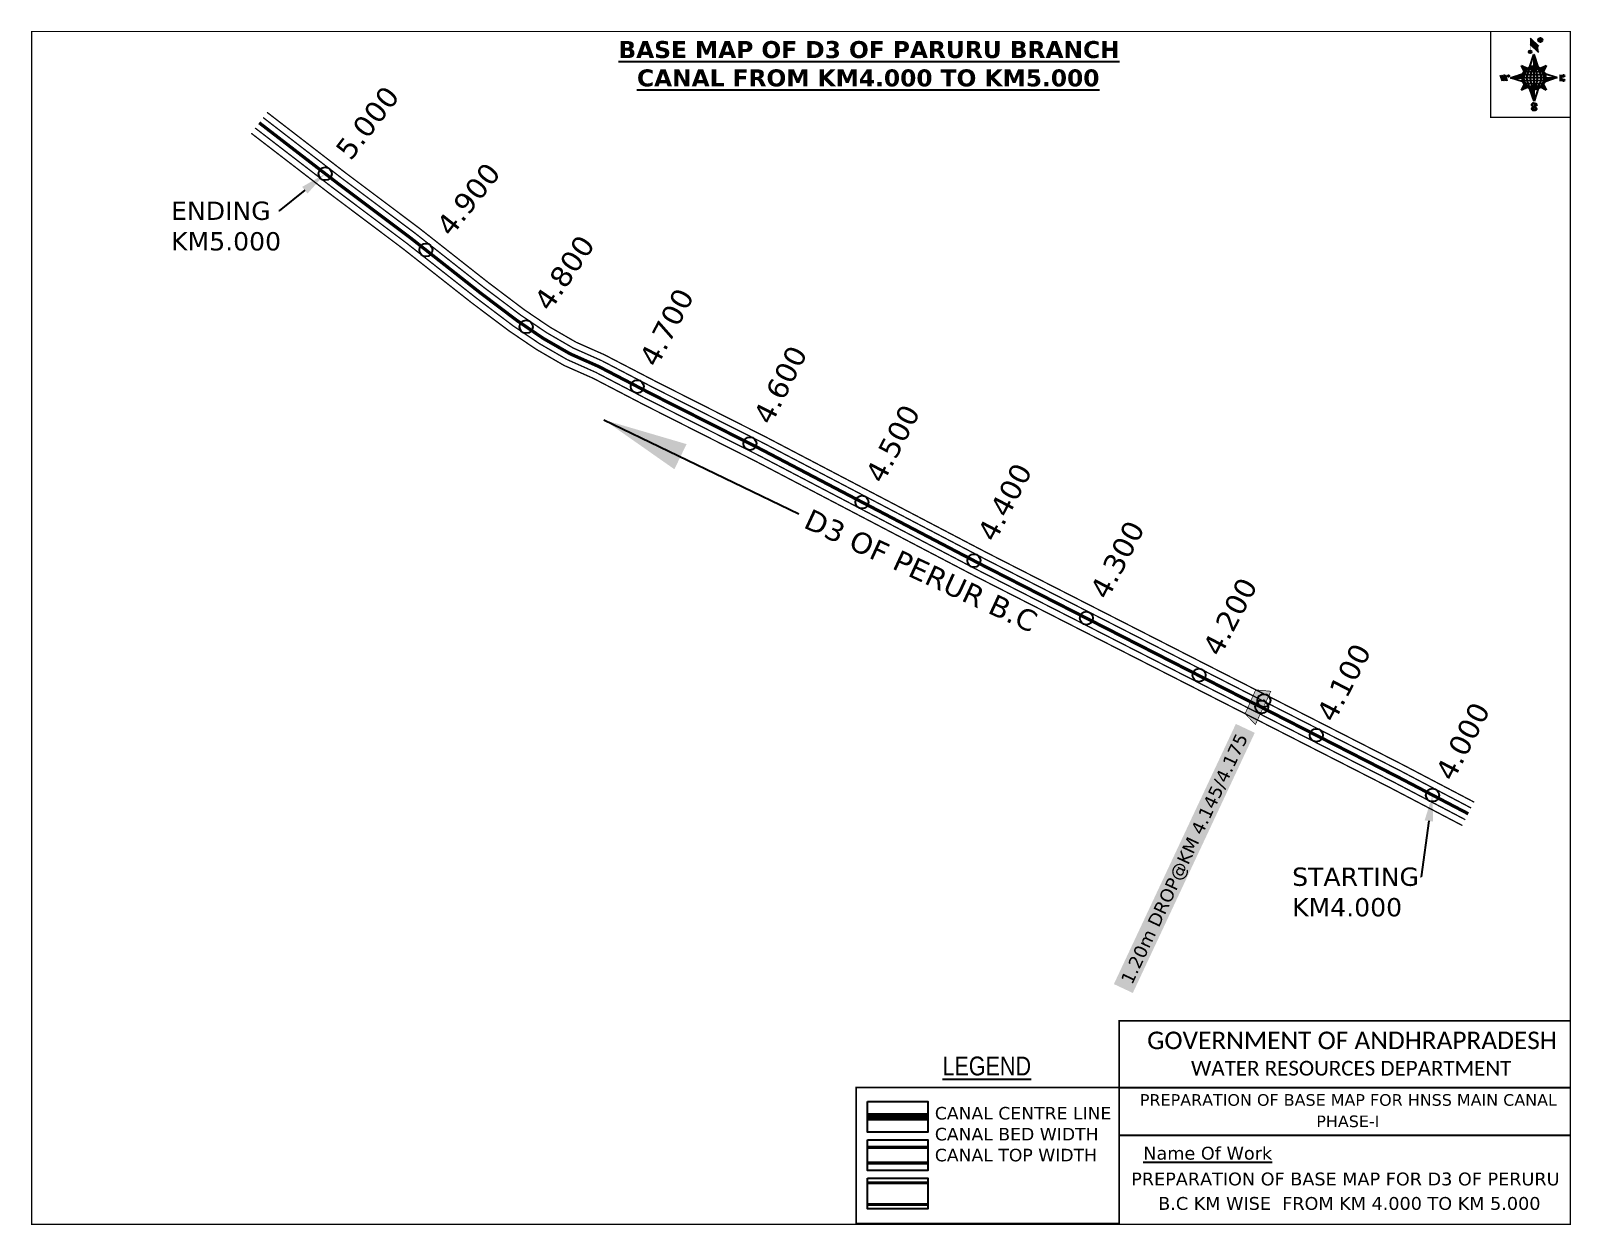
# Model space of a CAD drawing. Header units: inches. Extents: x 735234 to 742305, y 1626746 to 1628004.
# Drawn here: x 735234 to 736413, y 1627091 to 1628004 of the extents above.
import ezdxf
from ezdxf import colors
from ezdxf.entities.mleader import LeaderData, LeaderLine
from ezdxf.enums import TextEntityAlignment as Align
from ezdxf.math import Vec2, Vec3

# ---------------------------------------------------------------- set-up
doc = ezdxf.new("R2010")
doc.units = ezdxf.units.IN
doc.header["$MEASUREMENT"] = 0
doc.header["$PDMODE"] = 32
doc.header["$PDSIZE"] = 10
doc.linetypes.add('HIDDEN2', pattern=[0.1875, 0.125, -0.0625])
for name, color, linetype in [('AQUADUCT', 1, 'Continuous'), ('bord', 1, 'Continuous'), ('CANAL1', 1, 'Continuous'), ('CSMark', 72, 'Continuous'), ('DCBMS', 232, 'Continuous'), ('PAGE', 7, 'Continuous'), ('STRUCTURE', 5, 'Continuous'), ('TEXT', 7, 'Continuous'), ('VILLAGE STONES', 240, 'Continuous')]:
    doc.layers.add(name, color=color, linetype=linetype)
doc.styles.add('ARIALN', font='ARIALN_1.TTF')
doc.styles.get("Standard").update_dxf_attribs({"font": 'verdana_0.ttf'})
doc.dimstyles.get("Standard").update_dxf_attribs({"dimtxt": 0.18, "dimasz": 0.18, "dimexe": 0.18, "dimexo": 0.0625, "dimgap": 0.09, "dimtad": 0, "dimtih": 1, "dimtoh": 1, "dimdec": 4, "dimzin": 0, "dimdsep": 46, "dimtxsty": 'Standard', "dimcen": 0.09, "dimadec": 0, "dimazin": 0, "dimtfac": 1, "dimtdec": 4, "dimtofl": 0, "dimtmove": 0, "dimatfit": 3, "dimfxl": 0, "dimtolj": 1, "dimtzin": 0, "dimarcsym": 0})
pattern_1 = [(267.297113149, (-8720374.938, 50637915.138), (10.5367255337, -0.497431438), [])]
pattern_2 = [(357.297113149, (-8720374.938, 50637915.138), (0.497431438, 10.5367255337), [])]

# ---------------------------------------------------------------- blocks, each defined once
blk = doc.blocks.new('*X17')
at = {"color": 0, "linetype": 'Continuous'}
for p, q in [((6321.6, 240.5), (6322.3, 241.2)), ((6321.6, 240.3), (6322.3, 241)), ((6321.6, 240.1), (6322.3, 240.8)), ((6321.6, 239.9), (6322.4, 240.7)), ((6321.6, 239.8), (6322.4, 240.6)), ((6321.6, 239.6), (6322.5, 240.5)), ((6321.6, 239.4), (6322.5, 240.3)), ((6321.6, 239.2), (6322.6, 240.2)), ((6321.7, 239.1), (6322.6, 240.1)), ((6321.8, 240.8), (6322.4, 241.4)), ((6321.8, 239), (6322.7, 240)), ((6321.8, 239), (6322.8, 239.9)), ((6321.9, 238.9), (6322.9, 239.8)), ((6322, 238.8), (6323, 239.7)), ((6322.1, 241.3), (6322.4, 241.6)), ((6322.1, 238.7), (6323.1, 239.6)), ((6322.2, 238.6), (6323.1, 239.6)), ((6322.3, 238.5), (6323.2, 239.5)), ((6322.4, 238.5), (6323.3, 239.4)), ((6322.5, 238.4), (6323.4, 239.3)), ((6322.7, 238.4), (6323.6, 239.3)), ((6322.8, 238.3), (6323.7, 239.2)), ((6322.9, 238.3), (6323.8, 239.1)), ((6323.1, 238.2), (6323.9, 239.1)), ((6323.2, 238.2), (6324, 239)), ((6323.3, 238.2), (6324.2, 239)), ((6323.5, 238.1), (6324.3, 238.9)), ((6323.7, 238.1), (6324.4, 238.9)), ((6323.8, 238.1), (6324.6, 238.8)), ((6324.1, 238.2), (6324.7, 238.8)), ((6324.3, 238.3), (6324.9, 238.8)), ((6324.6, 238.3), (6325.1, 238.8)), ((6324.8, 238.4), (6325.2, 238.8)), ((6325.1, 238.5), (6325.4, 238.8)), ((6325.4, 238.6), (6325.6, 238.8))]:
    blk.add_line(p, q, dxfattribs=at)
blk = doc.blocks.new('*X16')
at = {"color": 0, "linetype": 'Continuous'}
for p, q in [((6324.4, 240.3), (6324.5, 240.4)), ((6324.6, 240.3), (6324.8, 240.5)), ((6324.7, 240.2), (6325, 240.5)), ((6324.8, 240.2), (6325.2, 240.6)), ((6325, 240.1), (6325.5, 240.6)), ((6325.1, 240.1), (6325.6, 240.6)), ((6325.2, 240), (6325.8, 240.6)), ((6325.3, 240), (6326, 240.6)), ((6325.4, 239.9), (6326.1, 240.6)), ((6325.5, 239.8), (6326.2, 240.5)), ((6325.6, 239.8), (6326.3, 240.5)), ((6325.7, 239.7), (6326.5, 240.4)), ((6325.9, 239.6), (6326.6, 240.3)), ((6326, 239.5), (6326.7, 240.3)), ((6326, 239.4), (6326.8, 240.2)), ((6326.1, 239.3), (6327, 240.2)), ((6326.2, 239.3), (6327.1, 240.1)), ((6326.3, 239.2), (6327.1, 240)), ((6326.4, 239.1), (6327.2, 239.9)), ((6326.5, 239), (6327.3, 239.8)), ((6326.5, 238.9), (6327.4, 239.7)), ((6326.6, 238.8), (6327.5, 239.6)), ((6326.7, 238.7), (6327.5, 239.5)), ((6326.8, 238.6), (6327.6, 239.4)), ((6326.8, 238.5), (6327.7, 239.3)), ((6326.8, 236.5), (6327.4, 237)), ((6326.9, 238.3), (6327.8, 239.2)), ((6326.9, 238.2), (6327.9, 239.1)), ((6326.9, 236.8), (6327.6, 237.4)), ((6327, 238.1), (6327.8, 239)), ((6327, 237.9), (6327.8, 238.8)), ((6327, 237.8), (6327.8, 238.6)), ((6327, 237.6), (6327.8, 238.4)), ((6327, 237.4), (6327.8, 238.2)), ((6327, 237.3), (6327.8, 238)), ((6327, 237.1), (6327.8, 237.9))]:
    blk.add_line(p, q, dxfattribs=at)
blk = doc.blocks.new('H')
at = {"layer": 'bord', "extrusion": (0.000427885, 0.004792, 0.999988)}
h = blk.add_hatch(dxfattribs=at)
h.set_pattern_fill('LINE', color=8, scale=84.387686, angle=-2.7029, style=0)
h.set_pattern_definition(pattern_2)
h.paths.add_polyline_path([(-492, 786, -0.090992), (-448, 775), (-486, 912)])
h = blk.add_hatch(dxfattribs=at)
h.set_pattern_fill('LINE', color=8, scale=84.387686, angle=-92.7029, style=0)
h.set_pattern_definition(pattern_1)
h.paths.add_polyline_path([(-625, 665, -0.090992), (-615, 710), (-751, 671)])
h = blk.add_hatch(dxfattribs=at)
h.set_pattern_fill('LINE', color=8, scale=84.387686, angle=-2.7029, style=0)
h.set_pattern_definition(pattern_2)
h.paths.add_polyline_path([(-504, 533, -0.090992), (-549, 543), (-510, 406)])
h = blk.add_hatch(dxfattribs=at)
h.set_pattern_fill('LINE', color=8, scale=84.387686, angle=-92.7029, style=0)
h.set_pattern_definition(pattern_1)
h.paths.add_polyline_path([(-246, 647), (-372, 653, -0.090992), (-382, 609)])
for p, q in [((-519, 1020, -1217), (-435, 927, -1216)), ((-516, 1087, -1217), (-432, 994, -1217)), ((-538, 774, -1216), (-487, 906, -1216)), ((-487, 906, -1216), (-493, 780, -1216)), ((-487, 906, -1216), (-448, 769, -1216)), ((-865, 701, -1215), (-847, 638, -1215)), ((-847, 700, -1215), (-829, 637, -1215)), ((-829, 699, -1215), (-811, 636, -1215)), ((-829, 699, -1215), (-811, 698, -1215)), ((-811, 698, -1215), (-794, 635, -1215)), ((-752, 665, -1215), (-615, 704, -1215)), ((-627, 794, -1216), (-567, 760, -1216)), ((-627, 794, -1216), (-584, 747, -1215)), ((-599, 731, -1215), (-627, 794, -1216)), ((-421, 753, -1216), (-359, 781, -1216)), ((-359, 781, -1216), (-405, 739, -1216)), ((-359, 781, -1216), (-392, 721, -1215)), ((-379, 693, -1215), (-246, 641, -1215)), ((-752, 665, -1215), (-625, 659, -1215)), ((-619, 614, -1215), (-752, 665, -1215)), ((-639, 526, -1214), (-606, 585, -1215)), ((-639, 526, -1214), (-593, 568, -1215)), ((-577, 553, -1215), (-639, 526, -1214)), ((-511, 400, -1214), (-549, 537, -1214)), ((-460, 533, -1215), (-511, 400, -1214)), ((-505, 527, -1214), (-511, 400, -1214)), ((-371, 513, -1214), (-431, 546, -1215)), ((-371, 513, -1214), (-414, 560, -1215)), ((-399, 576, -1215), (-371, 513, -1214)), ((-246, 641, -1215), (-383, 603, -1215)), ((-373, 647, -1215), (-246, 641, -1215)), ((-213, 669, -1215), (-217, 601, -1215)), ((-197, 600, -1215), (-194, 668, -1215))]:
    blk.add_line(p, q, dxfattribs=at)
at = {"layer": 'bord', "color": 8, "linetype": 'ByBlock', "extrusion": (0.000427885, 0.004792, 0.999988)}
for p, q in [((-375, 679, -1215), (-620, 691, -1215)), ((-386, 711, -1215), (-605, 722, -1215)), ((-411, 744, -1216), (-578, 752, -1216)), ((-493, 780, -1216), (-505, 527, -1214)), ((-373, 647, -1215), (-625, 659, -1215)), ((-378, 616, -1215), (-623, 628, -1215)), ((-392, 585, -1215), (-611, 595, -1215)), ((-420, 555, -1215), (-587, 562, -1215))]:
    blk.add_line(p, q, dxfattribs=at)
at = {"layer": 'bord', "extrusion": (0.000427885, 0.004792, 0.999988), "elevation": -1212}
for points, const_width in [([(-522, 960), (-516, 1093)], 1.61), ([(-434, 933), (-428, 1066)], 1.61), ([(-870, 707), (-846, 706)], 0.642), ([(-829, 643), (-821, 678)], 0.642), ([(-793, 641), (-782, 694)], 0.642), ([(-829, 643), (-855, 644)], 0.642), ([(-811, 642), (-784, 641)], 0.642), ([(-177, 605), (-226, 607)], 0.706), ([(-223, 676), (-174, 673)], 0.706), ([(-195, 645), (-185, 644)], 0.706)]:
    blk.add_lwpolyline(points, dxfattribs=dict(at, const_width=const_width))
for points, const_width in [([(-414, 1073, 1), (-398, 1058, 1)], 22.3), ([(-530, 950, 1), (-520, 939, 1)], 14.8), ([(-776, 697, 1), (-769, 690, 1)], 8.9), ([(-180, 618, 1), (-173, 611, 1)], 9.79), ([(-178, 667, 1), (-171, 660, 1)], 9.79), ([(-490, 362, 1), (-498, 369, 1)], 11.1), ([(-525, 322, 1), (-533, 329, 1)], 11.1)]:
    blk.add_lwpolyline(points, format="xyb", close=True, dxfattribs=dict(at, const_width=const_width))
for points in [[(-537, 317), (-531, 310), (-520, 307), (-505, 307), (-494, 310), (-486, 318), (-487, 326), (-491, 333), (-494, 336), (-503, 341), (-522, 347), (-530, 352), (-534, 355), (-537, 363), (-537, 373), (-530, 381), (-520, 384), (-504, 384), (-493, 380), (-487, 373)], [(-522, 348), (-526, 354), (-528, 361), (-528, 371), (-526, 375), (-521, 381), (-515, 384)], [(-505, 307), (-499, 312), (-497, 319), (-497, 327), (-501, 335), (-509, 343)]]:
    blk.add_lwpolyline(points, dxfattribs=at)
at = {"layer": 'bord', "extrusion": (0.000427885, 0.004792, 0.999988)}
for centre, radius in [((-406, 1065, -1212), 22.3), ((-525, 944, -1212), 14.8), ((-773, 694, -1212), 8.9), ((-498, 659, -1212), 127), ((-177, 615, -1212), 9.79), ((-174, 663, -1212), 9.79), ((-494, 365, -1212), 11.1), ((-529, 325, -1212), 11.1)]:
    blk.add_circle(centre, radius, dxfattribs=at)
at = {"layer": 'bord', "color": 8, "linetype": 'ByBlock', "extrusion": (0.000427885, 0.004792, 0.999988)}
for centre, radius, start, end in [((-482, 658, -1212), 128, 94.9254, 259.6691), ((-437, 656, -1212), 141, 113.2864, 241.308), ((-316, 651, -1212), 222, 142.5892, 212.0053), ((-560, 662, -1212), 141, 293.2864, 61.308), ((-681, 668, -1212), 222, 322.5892, 32.0053), ((-515, 660, -1212), 128, 274.9254, 79.6691)]:
    blk.add_arc(centre, radius, start, end, dxfattribs=at)
at = {"layer": 'bord', "extrusion": (0.000427885, 0.004792, 0.999988)}
for points in [[(-516, 1093, -1212), (-431, 1000, -1212), (-519, 1026, -1212), (-434, 933, -1212)], [(-864, 707, -1212), (-846, 706, -1212), (-846, 644, -1212), (-829, 643, -1212)], [(-829, 705, -1212), (-811, 704, -1212), (-811, 642, -1212), (-793, 641, -1212)], [(-193, 674, -1212), (-197, 606, -1212), (-213, 675, -1212), (-216, 607, -1212)]]:
    blk.add_solid(points, dxfattribs=at)
at = {"layer": 'bord', "extrusion": (0.000427885, 0.004792, 0.999988), "xscale": 7.977342409717546, "yscale": 7.977342408231451, "zscale": 7.977342408476333, "rotation": 138.0840426661453}
for name, p in [('*X16', (38301, -31929, -1212)), ('*X17', (38314, -31951, -1212))]:
    blk.add_blockref(name, p, dxfattribs=at)

msp = doc.modelspace()

# ---------------------------------------------------------------- hatches: boundary and pattern name
msp.add_hatch(color=1).paths.add_polyline_path([(736183.3, 1627499.1), (736171.7, 1627474.1), (736163.6, 1627481.9), (736171.7, 1627500.2)])

# ---------------------------------------------------------------- linework, layer by layer
msp.add_point((736178, 1627492, 25))
at = {"layer": 'CANAL1', "color": 1, "linetype": 'HIDDEN2', "ltscale": 100, "const_width": 2.5}
for points in [[(736128.3, 1627511.1), (735961.2, 1627596.3), (735792.2, 1627684.7), (735708.6, 1627726.9), (735669, 1627747.5), (735647.1, 1627757.2), (735626.4, 1627769.1), (735606.4, 1627782.7), (735577.9, 1627804.2), (735525.3, 1627845.6), (735468.9, 1627887.9), (735409.2, 1627933.9)], [(736334.4, 1627405.4), (736279.3, 1627434.2), (736271.6, 1627438.1)]]:
    msp.add_lwpolyline(points, dxfattribs=at)
at = {"layer": 'CANAL1', "color": 5}
for points, const_width in [([(736336.6, 1627409.8), (736281.6, 1627438.7), (736172.1, 1627494.4), (735963.5, 1627600.8), (735794.5, 1627689.2), (735710.9, 1627731.3), (735671.2, 1627752), (735649.3, 1627761.7), (735629.1, 1627773.4), (735609.3, 1627786.8), (735581, 1627808.1), (735528.4, 1627849.5), (735472, 1627891.8), (735412.2, 1627937.9)], 1), ([(736332.1, 1627400.9), (736277, 1627429.8), (736167.6, 1627485.5), (735958.9, 1627591.9), (735789.9, 1627680.3), (735706.3, 1627722.4), (735666.8, 1627743), (735644.8, 1627752.8), (735623.8, 1627764.9), (735603.5, 1627778.6), (735574.9, 1627800.2), (735522.3, 1627841.6), (735465.9, 1627883.9), (735406.1, 1627929.9)], 1), ([(736183.3, 1627499.1), (736171.5, 1627473.7), (736163.6, 1627481.9), (736171.7, 1627500.2), (736183.3, 1627499.1), (736171.5, 1627473.7)], 0.49), ([(736336.6, 1627409.8), (736281.6, 1627438.7), (736273.8, 1627442.6)], 1), ([(736332.1, 1627400.9), (736277, 1627429.8), (736269.5, 1627433.6)], 1)]:
    msp.add_lwpolyline(points, dxfattribs=dict(at, const_width=const_width))
at = {"layer": 'CANAL1', "color": 200, "const_width": 1}
for points in [[(736338.9, 1627414.3), (736283.9, 1627443.1), (736174.4, 1627498.9), (735965.8, 1627605.2), (735796.8, 1627693.6), (735713.2, 1627735.8), (735673.3, 1627756.5), (735651.6, 1627766.1), (735631.7, 1627777.6), (735612.2, 1627790.8), (735584, 1627812.1), (735531.4, 1627853.5), (735475, 1627895.8), (735415.2, 1627941.9)], [(736329.9, 1627396.4), (736274.7, 1627425.3), (736165.3, 1627481.1), (735956.6, 1627587.4), (735787.6, 1627675.8), (735704.1, 1627718), (735664.7, 1627738.5), (735642.5, 1627748.3), (735621.1, 1627760.7), (735600.6, 1627774.6), (735571.8, 1627796.2), (735519.2, 1627837.6), (735462.9, 1627879.9), (735403.1, 1627925.9)], [(736338.9, 1627414.3), (736283.9, 1627443.1), (736275.9, 1627447.1)], [(736329.9, 1627396.4), (736274.7, 1627425.3), (736267.3, 1627429.1)]]:
    msp.add_lwpolyline(points, dxfattribs=at)
at = {"layer": 'CANAL1', "color": 1, "linetype": 'HIDDEN2', "ltscale": 100}
msp.add_lwpolyline([(736334.4, 1627405.4, 2.5, 2.5, 0), (736279.3, 1627434.2, 2.5, 2.5, 0), (736172.9, 1627488.5, 2.5, 2.5, 0), (736169.8, 1627490, 2.5, 2.5, 0), (736128.3, 1627511.1, 0, 0, 0)], format="xyseb", dxfattribs=at)
at = {"layer": 'CANAL1', "color": 1, "linetype": 'HIDDEN2', "ltscale": 100, "const_width": 6, "elevation": -0.4}
msp.add_lwpolyline([(735920.8, 1627173.6), (735874.8, 1627173.6)], dxfattribs=at)
at = {"layer": 'CANAL1', "color": 5, "const_width": 2.4, "elevation": -0.4}
for points in [[(735920.8, 1627150.3), (735874.8, 1627150.3)], [(735920.8, 1627138.3), (735874.8, 1627138.3)]]:
    msp.add_lwpolyline(points, dxfattribs=at)
at = {"layer": 'CANAL1', "color": 200, "const_width": 2.4, "elevation": -0.4}
for points in [[(735920.8, 1627123.1), (735874.8, 1627123.1)], [(735920.8, 1627106.6), (735874.8, 1627106.6)]]:
    msp.add_lwpolyline(points, dxfattribs=at)
at = {"layer": 'PAGE'}
for points, const_width in [([(736412.5, 1627091.4), (735235, 1627091.4), (735235, 1628003.7), (736412.5, 1628003.7)], 1), ([(736412.5, 1628003.7), (736351.4, 1628003.7), (736351.4, 1627938), (736412.5, 1627938)], 1), ([(736067.2, 1627247), (736412.5, 1627247), (736412.5, 1627091.4), (736067.4, 1627091.4)], 1.2), ([(736067.3, 1627092.2), (735866, 1627092.2), (735866, 1627196), (736067.3, 1627196)], 1.2)]:
    msp.add_lwpolyline(points, close=True, dxfattribs=dict(at, const_width=const_width))
for points in [[(736067.3, 1627196), (736412.5, 1627196)], [(736067.3, 1627159.7), (736412.5, 1627159.7)]]:
    msp.add_lwpolyline(points, dxfattribs=at)
at = {"layer": 'PAGE', "elevation": -0.4}
for points in [[(735874.8, 1627185.4), (735920.8, 1627185.4), (735920.8, 1627161.8), (735874.8, 1627161.8)], [(735874.8, 1627156.1), (735920.8, 1627156.1), (735920.8, 1627132.6), (735874.8, 1627132.6)], [(735874.8, 1627126.8), (735920.8, 1627126.8), (735920.8, 1627103.3), (735874.8, 1627103.3)]]:
    msp.add_lwpolyline(points, close=True, dxfattribs=at)
at = {"layer": 'STRUCTURE', "color": 3}
for p in [(735459.7, 1627894.9), (735536.8, 1627836.6), (735613.5, 1627777.9), (735698.5, 1627732.1), (735784.7, 1627688.5), (735870.4, 1627643.8), (735956.1, 1627599), (736042.2, 1627555), (736128.4, 1627511.4), (736176.3, 1627487.1), (736218.1, 1627465.5), (736307, 1627419.7), (736307, 1627419.7)]:
    msp.add_point(p, dxfattribs=at)

# ---------------------------------------------------------------- block references
at = {"layer": 'AQUADUCT', "color": 1, "xscale": 0.0703495379661093, "yscale": 0.07034953800030053, "zscale": 0.07034953795990817, "rotation": 3.078330607406165}
msp.add_blockref('H', (736422.1, 1627924.3, 85.4), dxfattribs=at)

# ---------------------------------------------------------------- texts
at = {"layer": 'CSMark', "color": 1}
for s, rotation, p in [('5.000', 52.4038, (735472.8, 1627909.1)), ('4.900', 51.7808, (735549.7, 1627850.8)), ('4.800', 55.9548, (735625, 1627793.2)), ('4.700', 62.4546, (735706.3, 1627749.7)), ('4.600', 63.2398, (735793.7, 1627705.5)), ('4.500', 62.3896, (735879.3, 1627660.8)), ('4.400', 62.3896, (735965, 1627616)), ('4.300', 62.3896, (736051.1, 1627572)), ('4.200', 62.3896, (736137.4, 1627528.4)), ('4.100', 62.5038, (736224.5, 1627478)), ('4.000', 62.5038, (736315.5, 1627433.1)), ('4.000', 62.5038, (736315.5, 1627433.1))]:
    msp.add_text(s, height=16, rotation=rotation, dxfattribs=at).set_placement(p, align=Align.MIDDLE_LEFT)
at = {"layer": 'PAGE', "extrusion": (0.000201441, 0.004807, 0.999988), "style": 'ARIALN'}
msp.add_text('%%ULEGEND', height=14.4, rotation=359.9999, dxfattribs=at).set_placement((735965.9, 1627193, 7970), align=Align.MIDDLE)
at = {"layer": 'PAGE', "extrusion": (0.000201441, 0.004807, 0.999988)}
for s, height, p in [('PREPARATION OF BASE MAP FOR HNSS MAIN CANAL', 8.878, (736083.1, 1627162.6, 7969.9)), ('%%UName Of Work', 9.822, (736085.7, 1627121.4, 7968.5))]:
    msp.add_text(s, height=height, rotation=359.9999, dxfattribs=at).set_placement(p)
for s, height, p in [('PHASE-I', 8.88, (736242.2, 1627150.7, 7969.8)), ('PREPARATION OF BASE MAP FOR D3 OF PERURU', 9.822, (736240.3, 1627106.6, 7968.6)), (' B.C KM WISE  FROM KM 4.000 TO KM 5.000', 9.822, (736241.2, 1627087.9, 7968.6))]:
    msp.add_text(s, height=height, rotation=359.9999, dxfattribs=at).set_placement(p, align=Align.MIDDLE_CENTER)
at = {"layer": 'PAGE', "extrusion": (0.000201441, 0.004807, 0.999988), "attachment_point": 1, "text_direction": (1, -1e-06, -0.000201)}
for s, insert, char_height, width in [('\\pi3.5885;{\\fCalibri|b0|i0|c0|p34;\\H1.3333x;GOVERNMENT OF ANDHRAPRADESH\\P\\pi37.073;\\H0.83998x;WATER RESOURCES DEPARTMENT}', (736085.1, 1627238.8, -1.3), 10.059, 321.276), ('CANAL CENTRE LINE CANAL BED WIDTH {\\H2.3741x; }CANAL TOP WIDTH{\\H1.9188x; }', (735926.2, 1627181.2, -0.4), 9.6, 168.926)]:
    msp.add_mtext(s, dxfattribs=dict(at, insert=insert, char_height=char_height, width=width))
at = {"layer": 'STRUCTURE', "color": 5, "insert": (736067.2, 1627276.6), "char_height": 10, "width": 213.774, "attachment_point": 1, "rotation": 64.8751, "bg_fill": 1, "box_fill_scale": 1.3, "bg_fill_color": 7, "bg_fill_true_color": 16777215, "bg_fill_transparency": 4390977}
msp.add_mtext('\\pi1.967;1.20m DROP@KM 4.145/4.175', dxfattribs=at)
at = {"layer": 'TEXT', "color": 1, "insert": (735676.1, 1627996.4), "char_height": 13, "width": 395.395, "attachment_point": 1}
msp.add_mtext('\\pi7.9706;{\\fVerdana|b1|i0|c0|p34;\\LBASE MAP OF D3 OF PARURU BRANCH \\P\\pi22.18;CANAL FROM KM4.000 TO KM5.000}', dxfattribs=at)
at = {"layer": 'VILLAGE STONES', "color": 1}
msp.add_text('D3 OF PERUR B.C', height=16, rotation=335.1611, dxfattribs=at).set_placement((735824.8, 1627624.7))

# ---------------------------------------------------------------- leaders
at = {"layer": 'CANAL1', "color": 1}
msp.add_leader([(735673, 1627706.7), (735822.2, 1627634.9)], dimstyle='Standard', override={"dimasz": 65, "dimgap": 0.09, "dimtad": 0, "dimtfill": 2, "dimtfillclr": 5}, dxfattribs=at)
at = {"layer": 'DCBMS', "color": 5}
ml = msp.add_multileader_mtext('Standard', dxfattribs=at)
ml.set_content('ENDING \\PKM5.000', color=5)
ml.set_leader_properties()
ml.build(insert=Vec2(0, 0))
ml.multileader.update_dxf_attribs({"dogleg_length": 0.36, "arrow_head_size": 20})
ctx = ml.context
ctx.base_point, ctx.char_height, ctx.arrow_head_size, ctx.landing_gap_size, ctx.plane_origin = Vec3(735341.7, 1627866.5), 14, 20, 0.09, Vec3(736311.8, 1628090.7)
notes = []
notes.append((ctx, [(0, (1, 1, 0), (735424.6, 1627866.5), (-1, 0), 0.36, [(0, [(735459.7, 1627894.9)], 0, [])])]))
ctx.mtext.insert, ctx.mtext.width, ctx.mtext.flow_direction = Vec3(735341.8, 1627873.6), 121.426, 5
ml = msp.add_multileader_mtext('Standard', dxfattribs=at)
ml.set_content('STARTING \\PKM4.000', color=5)
ml.set_leader_properties()
ml.build(insert=Vec2(0, 0))
ml.multileader.update_dxf_attribs({"dogleg_length": 0.36, "arrow_head_size": 20})
ctx = ml.context
ctx.base_point, ctx.char_height, ctx.arrow_head_size, ctx.landing_gap_size, ctx.plane_origin = Vec3(736199.5, 1627357.2), 14, 20, 0.09, Vec3(737202.3, 1627605.7)
notes.append((ctx, [(0, (1, 1, 0), (736298.3, 1627357.2), (-1, 0), 0.36, [(0, [(736307, 1627419.7)], 0, [])])]))
ctx.mtext.insert, ctx.mtext.width, ctx.mtext.flow_direction = Vec3(736199.6, 1627364.3), 121.426, 5
for ctx, leaders in notes:
    for number, flags, end, landing, length, lines in leaders:
        leader = LeaderData()
        leader.index, (leader.has_last_leader_line, leader.has_dogleg_vector, leader.attachment_direction) = number, flags
        leader.last_leader_point, leader.dogleg_vector, leader.dogleg_length = Vec3(end), Vec3(landing), length
        for number, points, colour, breaks in lines:
            line = LeaderLine()
            line.index, line.vertices, line.color, line.breaks = number, Vec3.list(points), colors.encode_raw_color(colour), breaks
            leader.lines.append(line)
        ctx.leaders.append(leader)

doc.saveas('drawing.dxf')
